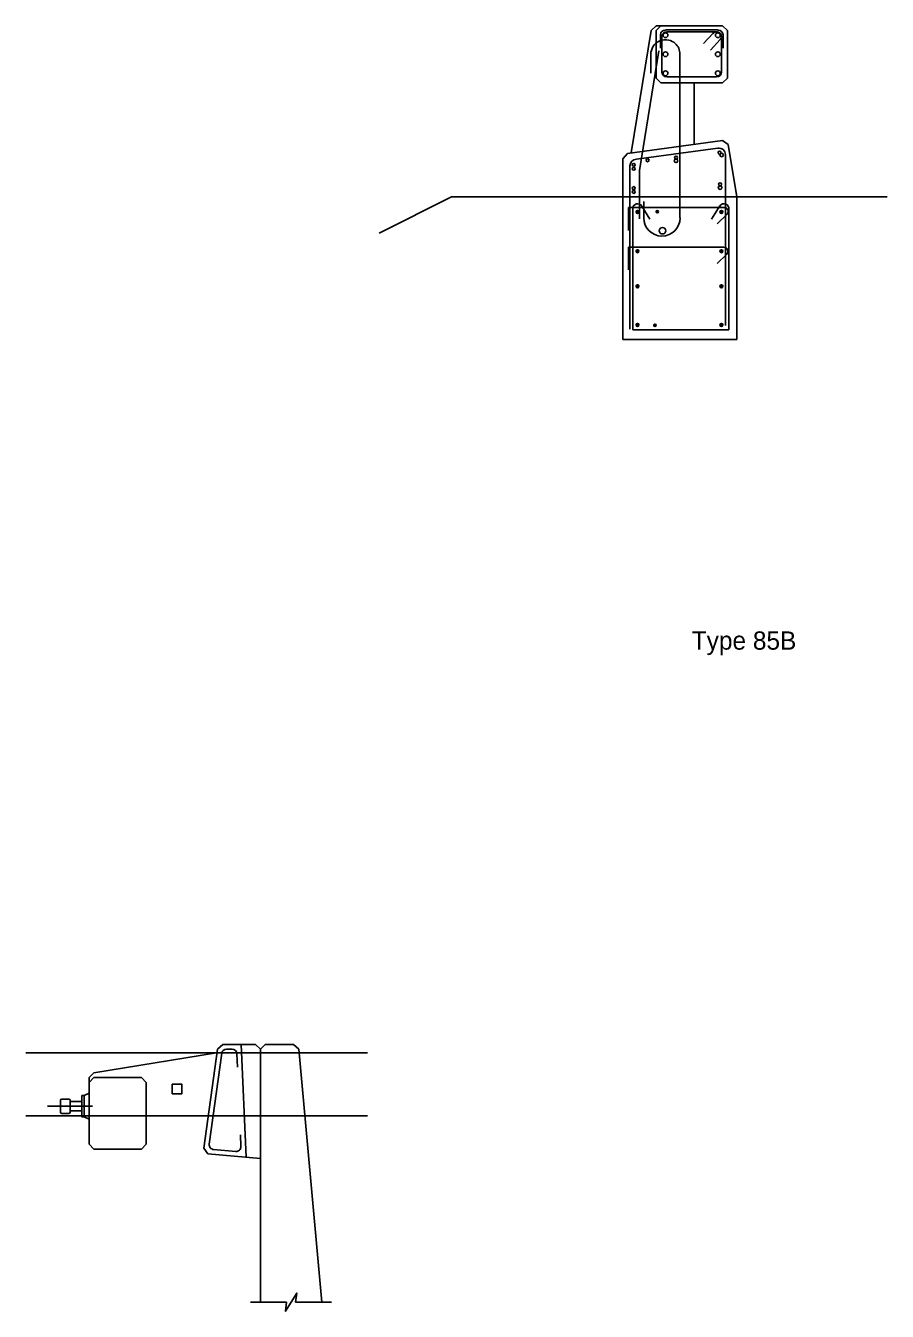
# Model space of a CAD drawing. Extents: x -870 to -769, y 451 to 512.
# Drawn here: x -795.09 to -780, y 450.9 to 473.43 of the extents above; entities that cross this region are included whole.
import ezdxf

# ---------------------------------------------------------------- set-up
doc = ezdxf.new("R2010")
doc.units = 0
for name, color, linetype in [('217 Rebar', 7, 'Continuous'), ('border_NO-PLOT', 7, 'Continuous'), ('pp_PRESENTATION', 7, 'Continuous'), ('str_Center-Line-A', 7, 'Continuous'), ('str_Concrete-A', 7, 'Continuous'), ('str_Grades-Origonal-Ground-A', 7, 'Continuous'), ('str_Reinforcement-A', 7, 'Continuous'), ('str_Reinforcement-B', 7, 'Continuous'), ('str_Reinforcement-C', 7, 'Continuous'), ('str_Reinforcement-M', 7, 'Continuous')]:
    doc.layers.add(name, color=color, linetype=linetype)

msp = doc.modelspace()

# ---------------------------------------------------------------- linework, layer by layer
at = {"layer": '217 Rebar'}
for p, q in [((-783.972, 473.032), (-783.972, 473.268)), ((-783.889, 473.352), (-782.962, 473.352)), ((-782.99, 473.322), (-783.865, 473.322)), ((-783.051, 473.296), (-783.222, 473.114)), ((-782.878, 473.268), (-782.878, 473.032)), ((-783.948, 473.239), (-783.948, 472.614)), ((-782.928, 473.183), (-783.096, 472.998)), ((-782.907, 472.614), (-782.907, 473.239)), ((-783.865, 472.531), (-782.99, 472.531))]:
    msp.add_line(p, q, dxfattribs=at)
for centre, radius in [((-783.886, 473.26), 0.0417), ((-782.969, 473.26), 0.0417), ((-783.886, 472.927), 0.0417), ((-782.969, 472.927), 0.0417), ((-783.886, 472.593), 0.0417), ((-782.969, 472.593), 0.0417), ((-782.94, 471.203), 0.026), ((-784.443, 470.989), 0.026), ((-784.2, 471.069), 0.026), ((-783.701, 471.059), 0.0312), ((-783.701, 471.116), 0.026), ((-782.901, 471.161), 0.0312), ((-784.443, 470.921), 0.026), ((-784.443, 470.582), 0.026), ((-782.93, 470.59), 0.0312), ((-782.93, 470.648), 0.026), ((-784.443, 470.514), 0.026), ((-783.937, 469.835), 0.0576)]:
    msp.add_circle(centre, radius, dxfattribs=at)
for centre, start, end in [((-783.889, 473.268), 90, 180), ((-783.865, 473.239), 90, 180), ((-782.99, 473.239), 317.7826, 144.9637), ((-782.962, 473.268), 0, 90), ((-783.865, 472.614), 180, 270), ((-782.99, 472.614), 270, 0)]:
    msp.add_arc(centre, 0.0833, start, end, dxfattribs=at)
at = {"layer": 'pp_PRESENTATION'}
for p, q in [((-790.526, 451.062), (-791.155, 451.062)), ((-789.736, 451.062), (-790.366, 451.062))]:
    msp.add_line(p, q, dxfattribs=at)
msp.add_lwpolyline([(-790.526, 451.062), (-790.546, 450.902), (-790.346, 451.222), (-790.366, 451.062)], dxfattribs=at)
at = {"layer": 'str_Center-Line-A'}
for p, q in [((-795.094, 455.432), (-789.104, 455.432)), ((-793.923, 454.495), (-794.712, 454.495)), ((-795.094, 454.328), (-789.104, 454.328))]:
    msp.add_line(p, q, dxfattribs=at)
at = {"layer": 'str_Concrete-A'}
for p, q in [((-784.49, 471.197), (-784.136, 473.343)), ((-784.136, 473.343), (-784.052, 473.427)), ((-784.052, 473.427), (-782.886, 473.427)), ((-784.052, 473.343), (-783.969, 473.427)), ((-784.052, 473.343), (-784.052, 472.51)), ((-782.802, 473.343), (-782.886, 473.427)), ((-782.802, 473.343), (-782.802, 472.51)), ((-783.969, 472.427), (-784.052, 472.51)), ((-783.969, 472.427), (-782.886, 472.427)), ((-783.386, 472.427), (-783.386, 471.347)), ((-782.802, 472.51), (-782.886, 472.427)), ((-784.553, 471.188), (-782.885, 471.415)), ((-782.885, 471.415), (-782.789, 471.344)), ((-782.789, 471.344), (-782.636, 470.427)), ((-784.553, 471.188), (-784.636, 471.093)), ((-784.636, 471.093), (-784.636, 467.927)), ((-784.636, 470.427), (-782.636, 470.427)), ((-782.636, 470.427), (-782.636, 467.927)), ((-784.636, 467.927), (-782.636, 467.927)), ((-791.735, 455.496), (-791.972, 453.758)), ((-791.735, 455.496), (-791.64, 455.578)), ((-791.64, 455.578), (-791.068, 455.578)), ((-791.318, 455.578), (-791.234, 453.601)), ((-791.068, 455.578), (-790.984, 455.495)), ((-790.984, 455.495), (-790.901, 455.578)), ((-790.984, 455.495), (-790.984, 451.062)), ((-790.901, 455.578), (-790.401, 455.578)), ((-790.401, 455.578), (-790.31, 455.495)), ((-790.31, 455.495), (-789.907, 451.062)), ((-791.754, 455.432), (-793.901, 455.078)), ((-793.901, 455.078), (-793.984, 454.995)), ((-793.984, 454.995), (-793.984, 453.828)), ((-793.901, 454.995), (-793.984, 454.911)), ((-793.901, 454.995), (-793.068, 454.995)), ((-792.984, 454.911), (-793.068, 454.995)), ((-792.984, 454.911), (-792.984, 453.828)), ((-794.11, 454.579), (-794.317, 454.579)), ((-794.068, 454.683), (-793.984, 454.723)), ((-794.11, 454.411), (-794.317, 454.411)), ((-794.068, 454.306), (-793.984, 454.266)), ((-792.984, 454.328), (-791.905, 454.328)), ((-793.901, 453.745), (-793.984, 453.828)), ((-793.901, 453.745), (-793.068, 453.745)), ((-793.068, 453.745), (-792.984, 453.828)), ((-791.972, 453.758), (-791.901, 453.661)), ((-791.901, 453.661), (-790.984, 453.579))]:
    msp.add_line(p, q, dxfattribs=at)
for points in [[(-792.526, 454.88), (-792.526, 454.714), (-792.359, 454.714), (-792.359, 454.88)], [(-794.11, 454.683), (-794.11, 454.306), (-794.068, 454.306), (-794.068, 454.683)]]:
    msp.add_lwpolyline(points, close=True, dxfattribs=at)
for points in [[(-794.485, 454.6), (-794.485, 454.39)], [(-794.338, 454.621), (-794.464, 454.621)], [(-794.317, 454.39), (-794.317, 454.6)], [(-794.464, 454.369), (-794.338, 454.369)]]:
    msp.add_lwpolyline(points, dxfattribs=at)
for centre, start, end in [((-794.464, 454.6), 90, 180), ((-794.338, 454.6), 360, 90), ((-794.464, 454.39), 180, 270), ((-794.338, 454.39), 270, 0)]:
    msp.add_arc(centre, 0.0208, start, end, dxfattribs=at)
at = {"layer": 'str_Grades-Origonal-Ground-A'}
for p, q in [((-787.636, 470.427), (-788.904, 469.793)), ((-787.636, 470.427), (-784.636, 470.427)), ((-782.636, 470.427), (-780.001, 470.427))]:
    msp.add_line(p, q, dxfattribs=at)
at = {"layer": 'str_Reinforcement-A'}
for p, q in [((-784.532, 469.837), (-784.532, 470.244)), ((-784.532, 470.244), (-782.858, 470.244)), ((-784.46, 470.219), (-784.46, 468.098)), ((-784.159, 470.035), (-784.302, 470.267)), ((-782.935, 470.268), (-783.078, 470.035)), ((-782.808, 470.122), (-782.979, 469.953)), ((-782.778, 468.098), (-782.778, 470.208)), ((-784.532, 469.149), (-784.532, 469.547)), ((-784.532, 469.547), (-782.864, 469.547)), ((-782.814, 469.425), (-782.981, 469.26)), ((-784.46, 468.098), (-782.778, 468.098)), ((-791.477, 455.495), (-791.578, 455.495)), ((-791.661, 455.423), (-791.878, 453.83)), ((-791.384, 455.179), (-791.394, 455.415)), ((-791.325, 453.788), (-791.334, 453.993)), ((-791.803, 453.736), (-791.416, 453.701))]:
    msp.add_line(p, q, dxfattribs=at)
for centre, radius, start, end in [((-784.375, 470.222), 0.0853, 31.692, 182.2881), ((-782.862, 470.222), 0.0853, 350.6056, 148.0181), ((-782.858, 470.173), 0.0712, 314.7191, 90), ((-782.864, 469.475), 0.0712, 314.7191, 90), ((-791.578, 455.411), 0.0833, 90, 172.2348), ((-791.477, 455.411), 0.0833, 2.4141, 90), ((-791.795, 453.819), 0.0833, 172.2348, 264.8789), ((-791.409, 453.784), 0.0833, 264.8789, 2.4141)]:
    msp.add_arc(centre, radius, start, end, dxfattribs=at)
at = {"layer": 'str_Reinforcement-B'}
for centre, radius in [((-784.377, 470.163), 0.026), ((-784.377, 470.163), 0.0208), ((-784.377, 470.163), 0.0156), ((-784.377, 470.163), 0.0104), ((-784.377, 470.163), 0.00521), ((-784.031, 470.167), 0.0208), ((-784.031, 470.167), 0.0208), ((-784.031, 470.167), 0.0156), ((-784.031, 470.167), 0.0104), ((-784.031, 470.167), 0.00521), ((-782.907, 470.163), 0.026), ((-782.907, 470.163), 0.0208), ((-782.907, 470.163), 0.0156), ((-782.907, 470.163), 0.0104), ((-782.907, 470.163), 0.00521), ((-784.377, 469.476), 0.026), ((-784.377, 469.476), 0.0208), ((-784.377, 469.476), 0.0156), ((-784.377, 469.476), 0.0104), ((-784.377, 469.476), 0.00521), ((-782.907, 469.476), 0.026), ((-782.907, 469.476), 0.0208), ((-782.907, 469.476), 0.0156), ((-782.907, 469.476), 0.0104), ((-782.907, 469.476), 0.00521), ((-784.377, 468.861), 0.026), ((-784.377, 468.861), 0.0208), ((-784.377, 468.861), 0.0156), ((-784.377, 468.861), 0.0104), ((-784.377, 468.861), 0.00521), ((-782.907, 468.861), 0.026), ((-782.907, 468.861), 0.0208), ((-782.907, 468.861), 0.0156), ((-782.907, 468.861), 0.0104), ((-782.907, 468.861), 0.00521), ((-784.377, 468.183), 0.026), ((-784.377, 468.183), 0.0208), ((-784.377, 468.183), 0.0156), ((-784.377, 468.183), 0.0104), ((-784.377, 468.183), 0.00521), ((-784.071, 468.179), 0.0208), ((-784.071, 468.179), 0.0208), ((-784.071, 468.179), 0.0156), ((-784.071, 468.179), 0.0104), ((-784.071, 468.179), 0.00521), ((-782.907, 468.183), 0.026), ((-782.907, 468.183), 0.0208), ((-782.907, 468.183), 0.0156), ((-782.907, 468.183), 0.0104), ((-782.907, 468.183), 0.00521)]:
    msp.add_circle(centre, radius, dxfattribs=at)
at = {"layer": 'str_Reinforcement-C'}
for p, q in [((-784.339, 470.887), (-784.003, 472.986)), ((-784.143, 472.597), (-784.143, 472.927)), ((-783.633, 472.927), (-783.633, 470.058)), ((-784.339, 470.045), (-784.339, 470.887)), ((-784.264, 470.058), (-784.264, 470.349))]:
    msp.add_line(p, q, dxfattribs=at)
for centre, radius, start, end in [((-783.888, 472.927), 0.255, 148.9973, 180), ((-783.888, 472.927), 0.255, 115.3769, 148.9973), ((-783.888, 472.927), 0.255, 75.9281, 115.3769), ((-783.888, 472.927), 0.255, 47.9091, 75.9281), ((-783.888, 472.927), 0.255, 0, 47.9091), ((-783.948, 470.058), 0.317, 180, 0)]:
    msp.add_arc(centre, radius, start, end, dxfattribs=at)
at = {"layer": 'str_Reinforcement-M'}
for p, q in [((-784.395, 471.086), (-782.968, 471.28)), ((-782.837, 471.168), (-782.837, 468.172)), ((-784.511, 468.109), (-784.511, 470.969))]:
    msp.add_line(p, q, dxfattribs=at)
for centre, radius, start, end in [((-782.949, 471.17), 0.112, 358.9383, 100.0982), ((-784.394, 470.969), 0.117, 90, 180)]:
    msp.add_arc(centre, radius, start, end, dxfattribs=at)

# ---------------------------------------------------------------- texts
at = {"layer": 'border_NO-PLOT'}
msp.add_text('Type 85B', height=0.32, dxfattribs=at).set_placement((-783.426, 462.494))

doc.saveas('drawing.dxf')
